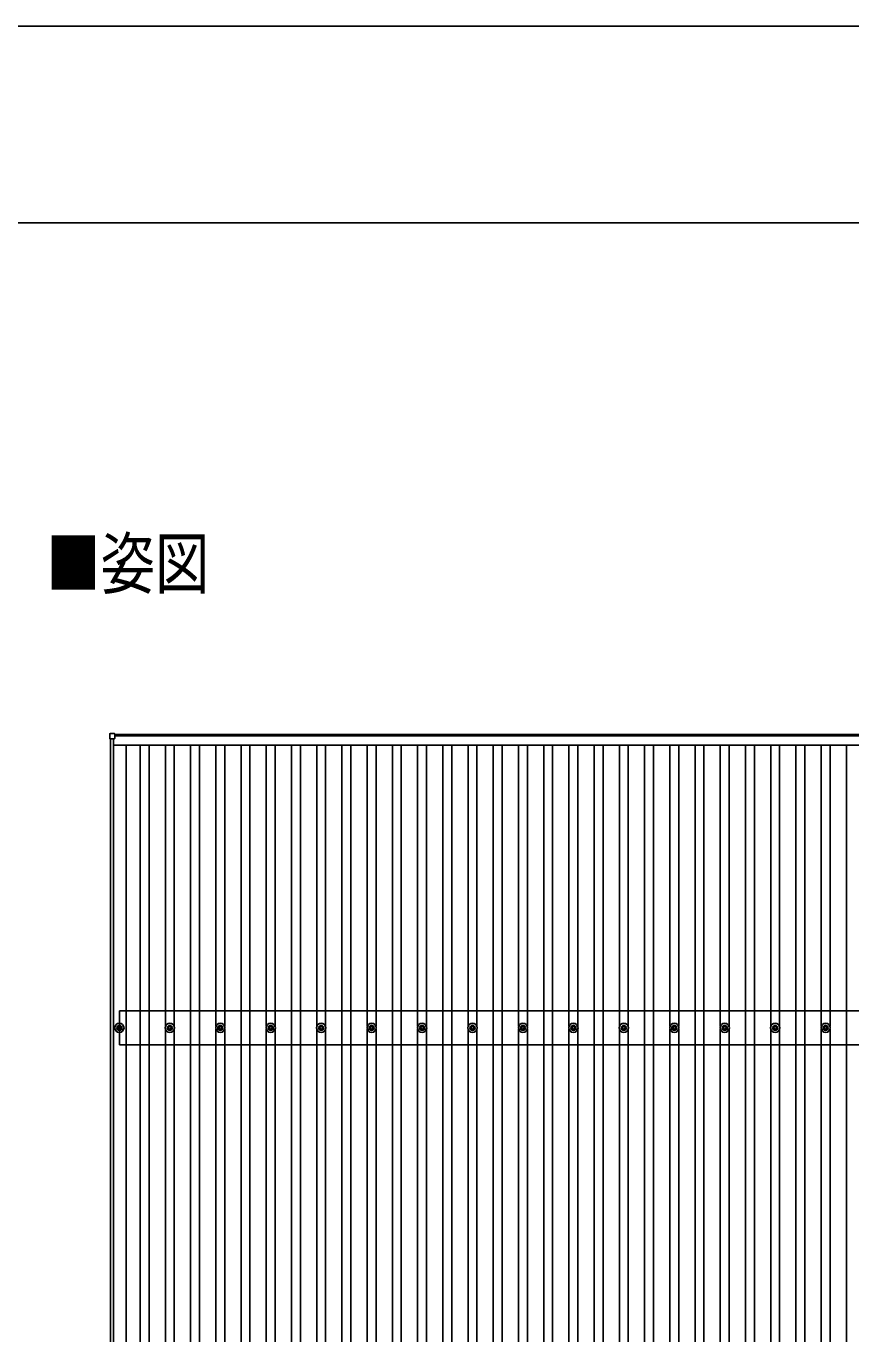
# Model space of a CAD drawing. Units: millimetres, scale not verified. Extents: x -16820 to 16820, y -11880 to 11880.
# Drawn here: x -13272 to -10002, y 6696 to 11880 of the extents above; entities that cross this region are included whole.
import ezdxf
from ezdxf.enums import TextEntityAlignment as Align

# ---------------------------------------------------------------- set-up
doc = ezdxf.new("R2010")
doc.units = ezdxf.units.MM
doc.header["$LTSCALE"] = 50
for name, color, linetype in [('0-2_USER1', 3, 'Continuous'), ('0-4_YKK_13', 4, 'Continuous'), ('0-5_YKK_A1', 4, 'Continuous'), ('0-7_YKK_ZWAK', 7, 'Continuous')]:
    doc.layers.add(name, color=color, linetype=linetype)
doc.styles.add('ＭＳ ゴシック', font='')
doc.styles.get('ＭＳ ゴシック').set_extended_font_data('MS Gothic')

msp = doc.modelspace()

# ---------------------------------------------------------------- linework, layer by layer
at = {"layer": '0-4_YKK_13'}
for p, q in [((-12940.22, 9056.2), (-12940.22, 9074.2)), ((-12939.22, 9075.2), (-12921.22, 9075.2)), ((-12920.22, 9074.2), (-12920.22, 9056.2)), ((-12921.22, 9055.2), (-12939.22, 9055.2)), ((-12911.92, 7910.47), (-12907.5, 7910.47)), ((-12911.92, 7910.47), (-12907.5, 7910.47)), ((-12911.92, 7906.97), (-12907.5, 7906.97)), ((-12911.92, 7906.97), (-12907.5, 7906.97)), ((-12903.67, 7918.72), (-12903.67, 7914.3)), ((-12903.67, 7918.72), (-12903.67, 7914.3)), ((-12903.67, 7903.14), (-12903.67, 7898.72)), ((-12903.67, 7903.14), (-12903.67, 7898.72)), ((-12900.17, 7918.72), (-12900.17, 7914.3)), ((-12900.17, 7918.72), (-12900.17, 7914.3)), ((-12900.17, 7903.14), (-12900.17, 7898.72)), ((-12900.17, 7903.14), (-12900.17, 7898.72)), ((-12896.34, 7910.47), (-12891.92, 7910.47)), ((-12896.34, 7910.47), (-12891.92, 7910.47)), ((-12896.34, 7906.97), (-12891.92, 7906.97)), ((-12896.34, 7906.97), (-12891.92, 7906.97)), ((-12711.92, 7910.47), (-12707.5, 7910.47)), ((-12711.92, 7906.97), (-12707.5, 7906.97)), ((-12703.67, 7918.72), (-12703.67, 7914.3)), ((-12703.67, 7903.14), (-12703.67, 7898.72)), ((-12700.17, 7918.72), (-12700.17, 7914.3)), ((-12700.17, 7903.14), (-12700.17, 7898.72)), ((-12696.34, 7910.47), (-12691.92, 7910.47)), ((-12696.34, 7906.97), (-12691.92, 7906.97)), ((-12511.92, 7910.47), (-12507.5, 7910.47)), ((-12511.92, 7906.97), (-12507.5, 7906.97)), ((-12503.67, 7918.72), (-12503.67, 7914.3)), ((-12503.67, 7903.14), (-12503.67, 7898.72)), ((-12500.17, 7918.72), (-12500.17, 7914.3)), ((-12500.17, 7903.14), (-12500.17, 7898.72)), ((-12496.34, 7910.47), (-12491.92, 7910.47)), ((-12496.34, 7906.97), (-12491.92, 7906.97)), ((-12311.92, 7910.47), (-12307.5, 7910.47)), ((-12311.92, 7906.97), (-12307.5, 7906.97)), ((-12303.67, 7918.72), (-12303.67, 7914.3)), ((-12303.67, 7903.14), (-12303.67, 7898.72)), ((-12300.17, 7918.72), (-12300.17, 7914.3)), ((-12300.17, 7903.14), (-12300.17, 7898.72)), ((-12296.34, 7910.47), (-12291.92, 7910.47)), ((-12296.34, 7906.97), (-12291.92, 7906.97)), ((-12111.92, 7910.47), (-12107.5, 7910.47)), ((-12111.92, 7906.97), (-12107.5, 7906.97)), ((-12103.67, 7918.72), (-12103.67, 7914.3)), ((-12103.67, 7903.14), (-12103.67, 7898.72)), ((-12100.17, 7918.72), (-12100.17, 7914.3)), ((-12100.17, 7903.14), (-12100.17, 7898.72)), ((-12096.34, 7910.47), (-12091.92, 7910.47)), ((-12096.34, 7906.97), (-12091.92, 7906.97)), ((-11911.92, 7910.47), (-11907.5, 7910.47)), ((-11911.92, 7906.97), (-11907.5, 7906.97)), ((-11903.67, 7918.72), (-11903.67, 7914.3)), ((-11903.67, 7903.14), (-11903.67, 7898.72)), ((-11900.17, 7918.72), (-11900.17, 7914.3)), ((-11900.17, 7903.14), (-11900.17, 7898.72)), ((-11896.34, 7910.47), (-11891.92, 7910.47)), ((-11896.34, 7906.97), (-11891.92, 7906.97)), ((-11711.92, 7910.47), (-11707.5, 7910.47)), ((-11711.92, 7906.97), (-11707.5, 7906.97)), ((-11703.67, 7918.72), (-11703.67, 7914.3)), ((-11703.67, 7903.14), (-11703.67, 7898.72)), ((-11700.17, 7918.72), (-11700.17, 7914.3)), ((-11700.17, 7903.14), (-11700.17, 7898.72)), ((-11696.34, 7910.47), (-11691.92, 7910.47)), ((-11696.34, 7906.97), (-11691.92, 7906.97)), ((-11511.92, 7910.47), (-11507.5, 7910.47)), ((-11511.92, 7906.97), (-11507.5, 7906.97)), ((-11503.67, 7918.72), (-11503.67, 7914.3)), ((-11503.67, 7903.14), (-11503.67, 7898.72)), ((-11500.17, 7918.72), (-11500.17, 7914.3)), ((-11500.17, 7903.14), (-11500.17, 7898.72)), ((-11496.34, 7910.47), (-11491.92, 7910.47)), ((-11496.34, 7906.97), (-11491.92, 7906.97)), ((-11311.92, 7910.47), (-11307.5, 7910.47)), ((-11311.92, 7906.97), (-11307.5, 7906.97)), ((-11303.67, 7918.72), (-11303.67, 7914.3)), ((-11303.67, 7903.14), (-11303.67, 7898.72)), ((-11300.17, 7918.72), (-11300.17, 7914.3)), ((-11300.17, 7903.14), (-11300.17, 7898.72)), ((-11296.34, 7910.47), (-11291.92, 7910.47)), ((-11296.34, 7906.97), (-11291.92, 7906.97)), ((-11111.92, 7910.47), (-11107.5, 7910.47)), ((-11111.92, 7906.97), (-11107.5, 7906.97)), ((-11103.67, 7918.72), (-11103.67, 7914.3)), ((-11103.67, 7903.14), (-11103.67, 7898.72)), ((-11100.17, 7918.72), (-11100.17, 7914.3)), ((-11100.17, 7903.14), (-11100.17, 7898.72)), ((-11096.34, 7910.47), (-11091.92, 7910.47)), ((-11096.34, 7906.97), (-11091.92, 7906.97)), ((-10911.92, 7910.47), (-10907.5, 7910.47)), ((-10911.92, 7906.97), (-10907.5, 7906.97)), ((-10903.67, 7918.72), (-10903.67, 7914.3)), ((-10903.67, 7903.14), (-10903.67, 7898.72)), ((-10900.17, 7918.72), (-10900.17, 7914.3)), ((-10900.17, 7903.14), (-10900.17, 7898.72)), ((-10896.34, 7910.47), (-10891.92, 7910.47)), ((-10896.34, 7906.97), (-10891.92, 7906.97)), ((-10711.92, 7910.47), (-10707.5, 7910.47)), ((-10711.92, 7906.97), (-10707.5, 7906.97)), ((-10703.67, 7918.72), (-10703.67, 7914.3)), ((-10703.67, 7903.14), (-10703.67, 7898.72)), ((-10700.17, 7918.72), (-10700.17, 7914.3)), ((-10700.17, 7903.14), (-10700.17, 7898.72)), ((-10696.34, 7910.47), (-10691.92, 7910.47)), ((-10696.34, 7906.97), (-10691.92, 7906.97)), ((-10511.92, 7910.47), (-10507.5, 7910.47)), ((-10511.92, 7906.97), (-10507.5, 7906.97)), ((-10503.67, 7918.72), (-10503.67, 7914.3)), ((-10503.67, 7903.14), (-10503.67, 7898.72)), ((-10500.17, 7918.72), (-10500.17, 7914.3)), ((-10500.17, 7903.14), (-10500.17, 7898.72)), ((-10496.34, 7910.47), (-10491.92, 7910.47)), ((-10496.34, 7906.97), (-10491.92, 7906.97)), ((-10311.92, 7910.47), (-10307.5, 7910.47)), ((-10311.92, 7906.97), (-10307.5, 7906.97)), ((-10303.67, 7918.72), (-10303.67, 7914.3)), ((-10303.67, 7903.14), (-10303.67, 7898.72)), ((-10300.17, 7918.72), (-10300.17, 7914.3)), ((-10300.17, 7903.14), (-10300.17, 7898.72)), ((-10296.34, 7910.47), (-10291.92, 7910.47)), ((-10296.34, 7906.97), (-10291.92, 7906.97)), ((-10111.92, 7910.47), (-10107.5, 7910.47)), ((-10111.92, 7906.97), (-10107.5, 7906.97)), ((-10103.67, 7918.72), (-10103.67, 7914.3)), ((-10103.67, 7903.14), (-10103.67, 7898.72)), ((-10100.17, 7918.72), (-10100.17, 7914.3)), ((-10100.17, 7903.14), (-10100.17, 7898.72)), ((-10096.34, 7910.47), (-10091.92, 7910.47)), ((-10096.34, 7906.97), (-10091.92, 7906.97))]:
    msp.add_line(p, q, dxfattribs=at)
for centre, radius in [((-12901.92, 7908.72), 18.25), ((-12901.92, 7908.72), 18.25), ((-12901.92, 7908.72), 10.15), ((-12901.92, 7908.72), 10.15), ((-12901.92, 7908.72), 5.85), ((-12901.92, 7908.72), 5.85), ((-12901.92, 7908.72), 5.25), ((-12901.92, 7908.72), 5.25), ((-12701.92, 7908.72), 18.25), ((-12701.92, 7908.72), 10.15), ((-12701.92, 7908.72), 5.85), ((-12701.92, 7908.72), 5.25), ((-12501.92, 7908.72), 18.25), ((-12501.92, 7908.72), 10.15), ((-12501.92, 7908.72), 5.85), ((-12501.92, 7908.72), 5.25), ((-12301.92, 7908.72), 18.25), ((-12301.92, 7908.72), 10.15), ((-12301.92, 7908.72), 5.85), ((-12301.92, 7908.72), 5.25), ((-12101.92, 7908.72), 18.25), ((-12101.92, 7908.72), 10.15), ((-12101.92, 7908.72), 5.85), ((-12101.92, 7908.72), 5.25), ((-11901.92, 7908.72), 18.25), ((-11901.92, 7908.72), 10.15), ((-11901.92, 7908.72), 5.85), ((-11901.92, 7908.72), 5.25), ((-11701.92, 7908.72), 18.25), ((-11701.92, 7908.72), 10.15), ((-11701.92, 7908.72), 5.85), ((-11701.92, 7908.72), 5.25), ((-11501.92, 7908.72), 18.25), ((-11501.92, 7908.72), 10.15), ((-11501.92, 7908.72), 5.85), ((-11501.92, 7908.72), 5.25), ((-11301.92, 7908.72), 18.25), ((-11301.92, 7908.72), 10.15), ((-11301.92, 7908.72), 5.85), ((-11301.92, 7908.72), 5.25), ((-11101.92, 7908.72), 18.25), ((-11101.92, 7908.72), 10.15), ((-11101.92, 7908.72), 5.85), ((-11101.92, 7908.72), 5.25), ((-10901.92, 7908.72), 18.25), ((-10901.92, 7908.72), 10.15), ((-10901.92, 7908.72), 5.85), ((-10901.92, 7908.72), 5.25), ((-10701.92, 7908.72), 18.25), ((-10701.92, 7908.72), 10.15), ((-10701.92, 7908.72), 5.85), ((-10701.92, 7908.72), 5.25), ((-10501.92, 7908.72), 18.25), ((-10501.92, 7908.72), 10.15), ((-10501.92, 7908.72), 5.85), ((-10501.92, 7908.72), 5.25), ((-10301.92, 7908.72), 18.25), ((-10301.92, 7908.72), 10.15), ((-10301.92, 7908.72), 5.85), ((-10301.92, 7908.72), 5.25), ((-10101.92, 7908.72), 18.25), ((-10101.92, 7908.72), 10.15), ((-10101.92, 7908.72), 5.85), ((-10101.92, 7908.72), 5.25)]:
    msp.add_circle(centre, radius, dxfattribs=at)
for centre, start, end in [((-12939.22, 9074.2), 90, 180), ((-12921.22, 9074.2), 0, 90), ((-12939.22, 9056.2), 180, 270), ((-12921.22, 9056.2), 270, 0)]:
    msp.add_arc(centre, 1, start, end, dxfattribs=at)
at = {"layer": '0-5_YKK_A1'}
for p, q in [((-12936.92, 3656.78), (-12936.92, 9055.2)), ((-12924.92, 3656.78), (-12924.92, 9055.2)), ((-12924.92, 9029.11), (-7478.92, 9029.11)), ((-12920.22, 9071.9), (-7483.62, 9071.9)), ((-7483.62, 9067.11), (-12920.22, 9067.11)), ((-12875.42, 3688.1), (-12875.42, 9029.11)), ((-12819.42, 3688.1), (-12819.42, 9029.11)), ((-12784.42, 3688.1), (-12784.42, 9029.11)), ((-12719.42, 7913.9), (-12719.42, 9029.11)), ((-12684.42, 7913.9), (-12684.42, 9029.11)), ((-12619.42, 3688.1), (-12619.42, 9029.11)), ((-12584.42, 3688.1), (-12584.42, 9029.11)), ((-12519.42, 7913.9), (-12519.42, 9029.11)), ((-12484.42, 7913.9), (-12484.42, 9029.11)), ((-12419.42, 3688.1), (-12419.42, 9029.11)), ((-12384.42, 3688.1), (-12384.42, 9029.11)), ((-12319.42, 7913.9), (-12319.42, 9029.11)), ((-12284.42, 7913.9), (-12284.42, 9029.11)), ((-12219.42, 3688.1), (-12219.42, 9029.11)), ((-12184.42, 3688.1), (-12184.42, 9029.11)), ((-12119.42, 7913.9), (-12119.42, 9029.11)), ((-12084.42, 7913.9), (-12084.42, 9029.11)), ((-12019.42, 3688.1), (-12019.42, 9029.11)), ((-11984.42, 3688.1), (-11984.42, 9029.11)), ((-11919.42, 7913.9), (-11919.42, 9029.11)), ((-11884.42, 7913.9), (-11884.42, 9029.11)), ((-11819.42, 3688.1), (-11819.42, 9029.11)), ((-11784.42, 3688.1), (-11784.42, 9029.11)), ((-11719.42, 7913.9), (-11719.42, 9029.11)), ((-11684.42, 7913.9), (-11684.42, 9029.11)), ((-11619.42, 3688.1), (-11619.42, 9029.11)), ((-11584.42, 3688.1), (-11584.42, 9029.11)), ((-11519.42, 7913.9), (-11519.42, 9029.11)), ((-11484.42, 7913.9), (-11484.42, 9029.11)), ((-11419.42, 3688.1), (-11419.42, 9029.11)), ((-11384.42, 3688.1), (-11384.42, 9029.11)), ((-11319.42, 7913.9), (-11319.42, 9029.11)), ((-11284.42, 7913.9), (-11284.42, 9029.11)), ((-11219.42, 3688.1), (-11219.42, 9029.11)), ((-11184.42, 3688.1), (-11184.42, 9029.11)), ((-11119.42, 7913.9), (-11119.42, 9029.11)), ((-11084.42, 7913.9), (-11084.42, 9029.11)), ((-11019.42, 3688.1), (-11019.42, 9029.11)), ((-10984.42, 3688.1), (-10984.42, 9029.11)), ((-10919.42, 7913.9), (-10919.42, 9029.11)), ((-10884.42, 7913.9), (-10884.42, 9029.11)), ((-10819.42, 3688.1), (-10819.42, 9029.11)), ((-10784.42, 3688.1), (-10784.42, 9029.11)), ((-10719.42, 7913.9), (-10719.42, 9029.11)), ((-10684.42, 7913.9), (-10684.42, 9029.11)), ((-10619.42, 3688.1), (-10619.42, 9029.11)), ((-10584.42, 3688.1), (-10584.42, 9029.11)), ((-10519.42, 7913.9), (-10519.42, 9029.11)), ((-10484.42, 7913.9), (-10484.42, 9029.11)), ((-10419.42, 3688.1), (-10419.42, 9029.11)), ((-10384.42, 3688.1), (-10384.42, 9029.11)), ((-10319.42, 7913.9), (-10319.42, 9029.11)), ((-10284.42, 7913.9), (-10284.42, 9029.11)), ((-10219.42, 3688.1), (-10219.42, 9029.11)), ((-10184.42, 3688.1), (-10184.42, 9029.11)), ((-10119.42, 7913.9), (-10119.42, 9029.11)), ((-10084.42, 7913.9), (-10084.42, 9029.11)), ((-10019.42, 3688.1), (-10019.42, 9029.11)), ((-7501.92, 7975.72), (-12901.92, 7975.72)), ((-12901.92, 7841.72), (-12901.92, 7975.72)), ((-12719.42, 4813.9), (-12719.42, 7903.54)), ((-12684.42, 4813.9), (-12684.42, 7903.54)), ((-12519.42, 4813.9), (-12519.42, 7903.54)), ((-12484.42, 4813.9), (-12484.42, 7903.54)), ((-12319.42, 4813.9), (-12319.42, 7903.54)), ((-12284.42, 4813.9), (-12284.42, 7903.54)), ((-12119.42, 4813.9), (-12119.42, 7903.54)), ((-12084.42, 4813.9), (-12084.42, 7903.54)), ((-11919.42, 4813.9), (-11919.42, 7903.54)), ((-11884.42, 4813.9), (-11884.42, 7903.54)), ((-11719.42, 4813.9), (-11719.42, 7903.54)), ((-11684.42, 4813.9), (-11684.42, 7903.54)), ((-11519.42, 4813.9), (-11519.42, 7903.54)), ((-11484.42, 4813.9), (-11484.42, 7903.54)), ((-11319.42, 4813.9), (-11319.42, 7903.54)), ((-11284.42, 4813.9), (-11284.42, 7903.54)), ((-11119.42, 4813.9), (-11119.42, 7903.54)), ((-11084.42, 4813.9), (-11084.42, 7903.54)), ((-10919.42, 4813.9), (-10919.42, 7903.54)), ((-10884.42, 4813.9), (-10884.42, 7903.54)), ((-10719.42, 4813.9), (-10719.42, 7903.54)), ((-10684.42, 4813.9), (-10684.42, 7903.54)), ((-10519.42, 4813.9), (-10519.42, 7903.54)), ((-10484.42, 4813.9), (-10484.42, 7903.54)), ((-10319.42, 4813.9), (-10319.42, 7903.54)), ((-10284.42, 4813.9), (-10284.42, 7903.54)), ((-10119.42, 4813.9), (-10119.42, 7903.54)), ((-10084.42, 4813.9), (-10084.42, 7903.54)), ((-7501.92, 7841.72), (-12901.92, 7841.72))]:
    msp.add_line(p, q, dxfattribs=at)
at = {"layer": '0-7_YKK_ZWAK'}
msp.add_line((15580.08, 11100), (-15619.92, 11100), dxfattribs=at)
msp.add_lwpolyline([(-16820, -11880), (16820, -11880), (16820, 11880), (-16820, 11880)], close=True, dxfattribs=at)

# ---------------------------------------------------------------- texts
at = {"layer": '0-2_USER1', "style": 'ＭＳ ゴシック', "width": 0.8}
msp.add_text('■姿図', height=197.9, dxfattribs=at).set_placement((-13192.76, 9591.36), align=Align.BOTTOM_LEFT)

doc.saveas('drawing.dxf')
